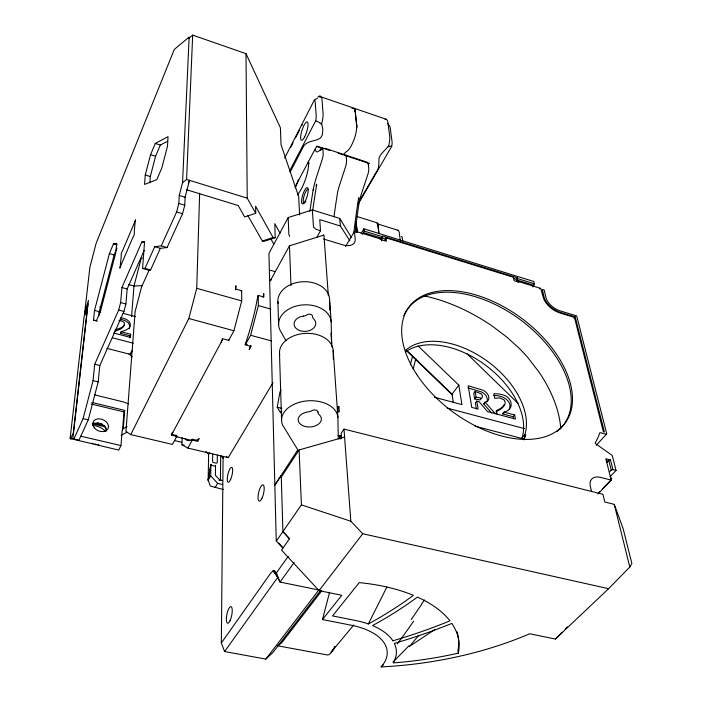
<?xml version="1.0" encoding="UTF-8"?>
<svg xmlns="http://www.w3.org/2000/svg" width="702" height="702" viewBox="0 0 702 702"><rect width="100%" height="100%" fill="white"/><g stroke="black" fill="none" stroke-linecap="round" stroke-linejoin="round"><path stroke-width="1.05" d="M235.565 289.882L235.969 285.714A75.386 17.497 -74.8 0 1 235.521 288.425M171.428 435.065L171.463 434.275L176.834 435.556L176.799 436.346L171.428 435.065L222.973 338.847L228.712 340.382L228.72 339.592M215.54 465.329L215.391 475.333L219.612 479.878L222.429 480.589M320.691 590.391L272.894 652.518L265.847 659.09L224.579 651.544L221.341 642.979L223.087 457.151L221.402 456.239L223.368 458.345M220.709 455.73L220.437 480.387L219.138 480.379M217.339 455.045L217.243 462.434A1.237 0.904 30 0 1 216.067 463.127L213.741 462.583A1.237 0.913 29.9 0 1 212.592 461.346L212.715 454.203M223.297 489.522L210.319 486.047L208.152 480.177L208.643 454.308L209.696 452.492M182.213 437.644L181.95 444.664L187.864 448.078L192.33 440.049L197.639 441.312L197.657 440.531L192.357 439.268A72.938 17.401 -75.5 0 1 184.723 438.434M338.241 153.211L343.278 154.879A28.756 8.415 -72.5 0 1 347.069 151.176A15.698 4.519 -72 0 0 350.254 147.56C354.203 140.707 356.941 132.792 356.686 124.816M123.929 325.798L123.912 325.245M149.219 269.937L141.576 286.855L135.144 311.486L125.948 431.414L130.774 434.599L188.838 318.515L196.727 288.329L199.658 193.225M192.33 440.049L192.357 439.268M210.697 475.868L210.916 464.417L208.152 480.177L210.697 475.868L217.629 483.353L222.604 484.485M144.182 250.395L127.159 288.978L125.895 304.001L123.947 311.46L99.807 365.523L98.183 381.888L88.259 419.857L78.966 440.163L73.885 438.987L83.099 418.638L93.041 380.616L94.726 364.233L118.673 310.047L120.63 302.58L121.955 287.548L141.874 241.918L144.568 241.497L142.585 268.506L144.998 268.383L154.703 246.709L160.363 248.341L167.085 247.525L182.546 213.724L184.766 205.221L185.109 197.253L189.531 180.353L188.303 183.064M154.703 246.709L161.285 245.849L176.623 211.96L178.852 203.44L179.229 195.472L182.555 182.774L186.592 179.449L192.673 35.1L246.007 53.677L280.388 127.703L281.037 144.7L298.666 196.542L299.605 214.987M182.555 182.774L189.154 37.039L174.298 49.412L96.156 243.234L89.9 267.164L84.635 313.118L85.319 314.926M503.878 404.712C503.448 408.625 498.868 410.082 495.954 411.872M309.898 211.425A548.718 198.947 -67.6 0 1 312.952 191.155L313.224 189.68A30.677 8.643 -72.7 0 1 316.383 177.422L322.183 159.442A6.844 1.869 -72.5 0 0 323.157 153.72L322.859 148.754L324.903 148.28L367.102 162.188L368.296 163.706L368.778 168.673A6.757 2.08 -72.2 0 1 367.866 174.342L362.021 192.041A30.274 9.6 -72.3 0 0 358.652 205.607A538.118 218.085 -66.5 0 0 355.142 231.985M149.842 182.81L150.298 176.535L155.598 156.248L160.31 145.042L167.752 141.225M145.261 174.991L144.542 184.407L156.809 179.651L161.802 167.98L167.471 146.306L168.041 136.662L155.247 143.445L150.57 154.677L145.261 174.991L150.298 176.535M70.586 438.943L73.359 432.774L87.899 303.878L84.117 316.4L70.121 438.522L118.726 450.079L120.972 445.559L122.183 430.265L123.289 428.562L124.71 410.398L91.848 402.439M122.543 430.08L123.973 411.925L124.71 410.398M129.791 337.89L130.669 334.249L121.069 331.73L120.367 333.274L129.958 335.784M131.564 316.646L133.985 286.047L141.19 258.468L142.33 257.994M130.669 334.249L130.414 337.408L113.698 333.029M106.081 431.221L106.362 428.159M98.859 315.97L99.307 311.635L114.128 254.949L116.98 248.157M481.063 398.49L480.668 399.491A3.826 2.352 37.2 0 1 479.914 399.912L474.719 398.999L473.753 393.225L475.14 391.426L481.37 393.91A2.439 1.501 37.2 0 1 481.783 394.401L482.3 395.498A6.485 3.993 37.1 0 1 482.458 396.7L482.063 397.701A3.835 2.352 37.2 0 1 481.309 398.122L476.114 397.2L475.14 391.426M93.506 320.121L94.551 310.372L109.398 253.606L113.443 243.884L116.664 243.348L115.76 252.808L100.474 311.267L96.428 320.717L93.506 320.121L97.341 321.13M281.704 410.924L280.581 412.741L277.229 407.239L279.94 391.997L281.054 390.18M208.152 480.177L210.916 464.417M106.783 348.324L128.975 354.036L130.73 353.826L131.213 351.816M358.941 197.674L358.573 199.166L358.59 197.982A534.95 215.742 -66.5 0 0 353.826 233.038M316.532 184.161L316.154 185.679L316.69 184.644A544.594 198.306 -67.5 0 0 312.715 210.433M84.635 313.118L88.452 300.395L72.929 438.127L73.885 438.987M228.712 340.382L233.924 330.747L241.716 300.921L241.681 290.742L235.96 289.127M250.465 346.025A74.842 18.901 -74.8 0 1 249.175 349.543L250.965 346.349L245.296 344.831L250.614 335.275L258.371 305.589L258.204 295.41L263.847 297.007L263.776 293.603A74.842 18.901 -74.8 0 1 263.215 297.209M362.627 234.442L364.11 231.063L363.882 228.782L533.88 281.511L534.397 283.775L532.765 286.925M381.625 240.874L382.239 235.942L517.567 277.86L516.777 280.888L516.453 279.378L517.567 277.86M341.514 438.223L341.163 433.266L344.006 429.097L602.93 494.313L604.791 502L614.25 504.361L623.148 528.65L631.879 563.601L629.791 567.049L608.59 588.697L555.396 639.039L529.72 633.774A273.499 161.855 -5.2 0 1 381.098 666.9A62.171 31.959 -3.2 0 0 351.14 625.201L322.481 619.559L329.598 592.269M410.328 364.742L412.478 356.502M413.136 369.033L415.812 358.783M277.343 645.735L327.781 655.036A21.894 7.994 -79.6 0 0 334.099 648.306L334.678 646.56M328.352 295.674L323.912 235.073L289.461 245.823L290.988 285.723M487.162 401.728L487.328 398.762L486.038 395.691A7.415 4.554 37.3 0 0 484.292 393.813L483.59 393.252A9.152 5.634 37.3 0 0 481.353 391.909L467.83 387.873M313.171 190.426L313.785 188.996L313.224 189.68M123.842 326.29L121.253 328.79L114.347 331.502M334.099 648.306L334.845 646.595M142.585 268.506L148.122 270.059L150.579 269.963L160.363 248.341M130.73 353.826L132.432 350.166M386.907 586.995L368.331 623.973A71.367 36.697 -3.2 0 0 355.115 620.401L332.537 615.926L359.231 582.625A134.442 69.279 -3.2 0 1 413.39 595.34A480.317 303.378 6.3 0 1 368.331 623.973M284.67 158.064L314.277 100.14L316.181 98.956A103.133 38.25 -46.9 0 1 317.55 98.113M290.646 147.446L293.076 142.69M295.507 137.925L299.403 130.318M289.54 171.174L315.707 120.788A10.583 2.738 -72.3 0 0 316.19 115.83L315.233 102.167A10.469 2.668 -72.2 0 0 314.277 100.14M290.163 172.06L302.571 148.192C305.458 140.575 314.408 141.725 320.059 138.338A11.407 8.494 72.6 0 0 322.411 134.231L322.841 129.326L321.692 123.692A15.848 4.168 -72.3 0 0 323.06 113.426L322.025 99.772A15.69 4.054 -72.2 0 0 319.7 96.885L319.91 97.148M295.051 186.951L313.645 151.816A28.966 7.889 -72.7 0 1 317.067 146.244L330.177 150.561M241.277 291.497L241.681 290.742M351.316 237.285L339.742 218.454L312.346 209.933L288.162 217.532L268.927 253.422L276.255 540.988L282.871 548.148M176.799 436.346L172.42 444.427L130.774 434.599M258.204 295.41L257.792 296.156A76.079 18.901 -74.8 0 1 245.296 344.041L245.296 344.831M289.461 245.823L270.252 280.879L271.428 279.563M509.196 409.266C512.241 403.545 506.16 397.788 500.877 396.525A20.498 12.548 38.1 0 0 497.727 395.744L493.752 395.401M197.639 441.312L199.175 438.575A71.744 17.401 -75.5 0 1 196.525 440.268M316.786 237.337L320.507 230.756L319.761 219.638L340.365 226L349.842 240.751M302.053 125.21L302.308 124.772M359.152 201.553L376.158 172.28C379.712 168.041 378.536 162.715 379.106 157.924A11.127 3.65 -47.8 0 1 381.361 153.87L388.557 146.156A15.549 4.861 -71.7 0 0 389.68 136.004L387.864 122.332A15.4 4.739 -71.5 0 0 385.056 119.322M358.134 204.106L391.707 146.341A10.354 3.273 -71.6 0 0 392.023 141.444L390.198 127.764A10.249 3.194 -71.5 0 0 389.162 125.737M345.551 246.516L354.466 231.414L357.099 232.23A2.343 0.737 -73 0 0 356.168 232.055M361.223 233.231L363.882 228.782M187.864 448.078L228.255 457.616L272.973 382.687M215.049 487.644L217.629 483.353M128.975 328.782L129.159 328.466A8.889 6.046 23.8 0 0 129.677 326.763C129.94 322.999 126.062 320.805 122.938 319.919A16.839 11.522 23.9 0 0 120.06 319.217M385.038 240.207L385.951 237.829L513.416 277.281L514.145 280.695L518.945 282.178A2.238 0.983 -71.8 0 0 517.725 281.906M274.851 485.196L297.797 449.833L283.906 427.237A28.203 18.401 -2.9 0 1 304.633 401.175A28.203 18.401 -2.9 0 1 337.908 419.147L338.32 438.925M281.291 477.114L299.096 449.938L344.594 437.039M337.829 408.362L338.934 406.704L337.706 406.388L338.074 411.916M274.754 485.064L281.239 475.421L282.906 531.677L289.522 538.785M339.873 437.267L341.005 435.609A2.747 1.764 -4 0 0 338.899 435.652M276.325 541.093L301.421 504.87L299.096 449.938M332.774 649.815L331.063 652.272L353.782 624.938M221.341 642.979L270.875 572.893L272.938 570.963L274.833 571.103L276.386 572.937L280.037 582.063L319.989 590.25M276.386 572.937L288.18 556.37M224.579 651.544L276.421 579.22A9.135 2.94 -78.5 0 1 278.343 577.851M294.156 562.513L280.037 582.063L273.938 570.744L276.816 575.131M453.36 402.799L452.044 394.155L458.827 385.144L418.041 345.91M265.847 659.09L318.883 589.943M282.906 531.563L289.522 538.671L281.555 550.14L319.059 590.636L362.732 533.748L608.59 588.697M321.709 590.882L281.572 642.962L277.895 645.77M474.719 398.999L476.114 397.2M513.601 418.778L513.206 416.725L502.65 413.89L504.08 412.127L514.654 414.961L515.443 419.068L487.486 411.591L479.071 401.702L476.772 401.088L475.368 402.878L476.377 408.88M491.619 412.969L483.687 403.922L485.091 402.132C489.487 401.974 489.706 396.551 487.434 393.901A7.432 4.554 37.2 0 0 485.687 392.023L484.985 391.47A9.17 5.625 37.3 0 0 482.748 390.119L468.19 385.793L471.753 407.379L478.123 409.082L476.772 401.088M322.481 619.559L341.76 595.278L319.059 590.636M418.796 635.31L409.389 646.507L434.977 629.404M574.008 318.366L575.192 316.9L560.529 312.451A16.102 8.749 36.6 0 1 544.068 297.016L542.286 289.382L544.173 289.961L545.972 297.595A13.882 7.538 36.6 0 0 560.152 310.889L576.684 315.909L606.651 433.503A1.228 0.711 40.4 0 1 605.87 434.152L600.552 432.713A1.228 0.711 40.4 0 0 599.762 432.985A132.643 79.273 36.6 0 1 595.322 442.585A1.246 0.728 40.6 0 0 595.989 444.006L611.653 455.01A1.246 0.728 41.1 0 1 612.372 455.967L616.058 470.419L610.108 476.667M513.206 416.725L514.654 414.961M523.736 439.057L522.06 437.881L524.877 434.538A74.158 46.157 36.8 0 0 485.758 360.047A74.158 46.157 36.8 0 0 405.405 350.465M524.877 434.538L525.71 435.117L525.263 435.644A75.123 46.797 36.9 0 1 524.052 438.873M596.349 445.208L606.589 433.994M323.017 235.644L323.71 235.073M607.318 462.013L608.792 460.433L610.503 459.977L612.943 469.603L616.058 470.419M609.722 471.639L611.214 470.059L612.943 469.603M598.56 492.971L600.061 491.4M602.307 489.048L611.293 479.642A2.536 1.483 -11.9 0 0 610.582 477.658M597.902 494.032L611.196 480.115L605.852 458.757L610.503 459.977M555.396 639.039L562.118 632.204M565.101 629.168L567.339 626.895M381.098 666.9L383.301 664.829M188.592 38.478L192.673 35.1M352.044 108.556L354.185 108.362L355.256 111.153M121.165 435.284L126.992 432.23M123.289 428.562L127.062 426.597M503.861 413.302L502.65 413.89M504.08 412.127C515.531 409.38 511.863 396.533 502.29 394.752A20.525 12.539 38.1 0 0 499.131 393.971L493.883 393.69L494.734 398.332L499.815 397.955L503.764 399.736A3.334 2.027 37.8 0 1 504.519 400.605C507.52 405.844 499.921 408.661 496.384 410.591L497.025 414.145M280.089 233.266L274.798 223.666L275.228 237.697L273.078 237.495L255.616 206.283L255.721 213.268L244.7 216.953L238.153 205.519L186.478 189.707M247.876 215.619L262.346 241.023L273.078 237.495M275.228 237.697L264.557 241.207L262.346 241.023M115.04 329.958C118.138 328.457 125.386 327.781 124.359 322.929A2.738 1.86 23.9 0 0 123.833 322.244L121.674 321.051A6.897 4.695 23.8 0 0 120.428 320.753L118.84 320.63M121.156 333.029L120.367 333.274M121.069 331.73L125.123 330.352A25.491 17.225 23.3 0 0 126.922 329.51L128.922 328.124A10.381 7.046 23.8 0 0 129.677 327.237L129.861 326.93A8.898 6.046 23.9 0 0 130.37 325.219C130.642 321.463 126.755 319.27 123.631 318.375A16.866 11.522 23.9 0 0 120.744 317.673M483.687 403.922L484.634 403.703M142.681 285.556L133.985 286.047L128.799 284.617M322.859 148.754L320.779 148.842A16.708 4.493 -72.3 0 1 315.295 149.21M344.524 155.317L346.13 155.274L346.542 160.486A7.854 2.281 -72.3 0 1 345.454 167.058L339.628 184.907A29.396 8.801 -72.5 0 0 337.767 191.356A539.566 207.143 -67 0 0 333.994 216.813M368.269 163.382L369.112 163.382A28.536 8.915 -72.3 0 0 368.199 164.558M70.121 438.522L72.122 438.671M391.707 146.341L390.654 146.227A106.765 34.837 -46.4 0 0 389.47 146.139M269.98 270.27L275.166 271.551M307.748 162.61L308.547 162.767A7.055 3.896 29.1 0 0 309.345 163.224M97.947 444.656L98.877 444.849M80.712 436.196L120.972 445.559M83.099 418.638L88.259 419.857M174.333 440.505L181.757 442.269M97.271 422.911L102.123 424.061M93.62 423.06L104.475 425.631M181.95 444.664L184.038 445.156M92.164 423.727L105.502 426.886M175.43 436.53L189.917 439.987M219.612 479.878L222.516 480.572M91.146 403.992L123.973 411.925M94.665 394.893L123.42 401.921L128.501 403.904M93.041 380.616L98.183 381.888M338.118 435.407L339.786 435.828L340.014 439.004M94.726 364.233L99.807 365.523M277.229 407.239L281.862 408.406M611.196 480.115L600.675 477.413A16.146 9.688 42 0 0 590.356 486.468L591.584 491.698M112.478 337.802L133.336 343.234M92.032 443.243L93.033 443.497M475.008 426.158L522.683 438.671A17.866 11.065 39.7 0 1 524.271 439.154M94.551 310.372L99.307 311.635M98.71 312.039L100.746 312.583M447.227 408.108L524.508 428.632M118.673 310.047L123.947 311.46M245.296 344.041L247.183 344.542M99.754 307.055L101.729 307.581M123.201 313.329L135.381 316.593M434.441 397.262L461.907 404.615L458.827 385.144M188.838 318.515L233.924 330.747M250.614 335.275L271.376 340.9M120.63 302.58L125.895 304.001M121.955 287.548L127.159 288.978M196.727 288.329L241.716 300.921M258.371 305.589L270.796 309.064M109.398 253.606L114.128 254.949M144.998 268.383L150.579 269.963M113.443 243.884L117.252 244.972M161.285 245.849L167.085 247.525M141.874 241.918L144.559 242.69M176.623 211.96L182.546 213.724M178.852 203.44L184.766 205.221M323.736 239.066L342.69 244.831A14.716 8.591 30.7 0 0 355.194 239.128L354.466 231.414M179.229 195.472L185.109 197.253M320.507 230.756L315.891 229.203L313.478 227.079L312.346 209.933M364.11 231.063L382.327 236.706M517.725 278.615L534.397 283.775M381.247 237.566L384.45 238.557M513.311 278.404L516.453 279.378M363.697 232.652L381.914 238.276M517.33 280.133L534.003 285.284M384.95 239.452L385.767 239.698M356.853 231.66L380.905 239.084M518.576 281.59L540.479 288.346M186.592 179.449L247.227 198.157L255.721 213.268M356.651 216.418L377.799 223.043L379.036 233.906M376.86 223.692L398.095 230.326M150.57 154.677L155.598 156.248M155.247 143.445L160.31 145.042M344.313 155.212L369.112 163.382M316.312 146.279L322.358 148.271M301.421 504.87L350.825 521.235L362.732 533.748M320.691 96.771L386.197 119.27M315.707 120.788L317.804 121.736A107.845 78.835 68.1 0 1 320.077 122.841M226.36 456.598L228.255 457.616M128.975 354.036L132.301 356.879M406.511 350.166L452.044 394.155M406.072 350.289L452.299 394.954M466.935 353.703L518.041 403.404M205.949 451.404L208.643 454.308M278.703 543.05L282.792 547.463M485.091 402.132L495.208 413.653M272.938 570.963L277.667 576.947M289.715 236.39L288.855 234.301L288.162 217.532M387.636 123.42L388.101 124.193M388.539 124.938L388.961 125.676M286.012 340.742L280.8 331.537A26.325 18.647 -2.8 0 1 300.052 305.247A26.325 18.647 -2.8 0 1 331.186 323.596L331.686 343.664M270.665 238.575L273.868 244.278M575.192 316.9L604.387 432.037L603.369 431.765L574.447 317.392L560.249 313.083A16.664 9.056 36.6 0 1 543.208 297.113L540.865 288.943A2.22 1.018 -71.6 0 0 539.373 288.917M608.792 460.433L611.214 470.059M614.25 504.361L629.791 567.049M458.309 653.141A134.442 69.279 -3.2 0 0 451.834 623.402A483.801 322.358 1.4 0 1 394.331 643.374A71.367 36.697 -3.2 0 1 393.278 662.899A265.821 157.204 -5.2 0 0 458.309 653.141L457.932 650.306A134.214 69.384 -3.2 0 0 458.143 636.381M402.737 241.014L402.307 237.776A4.879 1.702 -72.6 0 0 401.386 236.521M400.263 240.277L399.28 232.722A9.775 3.37 -72.6 0 0 397.437 230.221M385.951 237.829L386.354 241.26L381.168 239.663A2.325 0.781 -72.8 0 0 380.194 239.47M377.974 226.07L378.834 233.634M355.186 110.662L356.73 125.368M354.993 109.784L356.756 126.579M354.87 109.407L355.089 111.504M356.519 125.14L356.739 127.237M356.476 125.834L356.695 127.931M356.274 222.631L357.213 232.423M356.125 222.323L357.064 232.081M355.879 221.832L356.818 231.59M339.742 218.454L340.365 226M344.006 429.097L350.825 521.235M338.934 406.704L339.294 411.776A2.703 1.773 -4 0 0 337.232 411.82M341.005 435.609L341.233 438.785M331.177 321.849L329.554 298.789A25.869 18.673 -2.8 0 0 301.342 281.835A25.869 18.673 -2.8 0 0 278.097 303.448M333.178 350.316L337.899 417.418M330.958 333.196L331.914 346.963M308.45 161.232L308.547 163.118A17.217 4.563 -72.9 0 1 306.169 177.176A21.455 5.669 -72.9 0 1 299.078 192.559A19.393 5.239 -73.2 0 0 297.525 194.972M277.895 301.702L278.615 324.824M279.501 353.36L281.59 420.63M329.598 301.597L329.817 310.065M333.362 359.433L333.187 352.062A26.887 18.594 -2.9 0 0 305.159 333.406A26.887 18.594 -2.9 0 0 279.712 355.089M250.956 345.56L250.965 346.349M246.007 53.677L247.227 198.157M409.055 645.656A626.263 329.993 -57.7 0 1 392.988 662.012M413.61 621.165A2249.006 1671.234 31.3 0 1 397.429 643.874M457.002 631.774A134.214 69.384 -3.2 0 1 457.45 633.301M457.651 634.073A134.214 69.384 -3.2 0 1 457.994 635.608M424.412 599.929A1964.968 1513.012 30.9 0 1 421.551 604.194M421.665 604.273A2063.985 1571.594 31.1 0 1 411.17 619.568M403.834 315.751A97.13 58.117 36.6 0 1 521.788 320.832A97.13 58.117 36.6 0 1 556.783 431.616M606.212 460.196A2.51 1.492 -12.1 0 1 606.932 462.188M405.58 351.904A73.938 46.209 36.9 0 1 485.319 365.022A73.938 46.209 36.9 0 1 522.06 437.881M525.71 435.117A75.158 46.788 36.8 0 1 523.771 439.882M560.81 428.878A131.958 82.353 36.2 0 0 538.969 372.016L528.018 357.766A111.065 68.533 36.5 0 0 519.682 348.78L507.019 337.258L492.734 326.43A134.319 84.003 36.5 0 0 483.52 320.41A136.574 85.53 36.5 0 0 433.924 298.271A137.82 86.346 36.5 0 0 424.069 295.875M304.887 202.72A7.231 1.974 -73 0 1 303.975 196.235A7.231 1.974 -73 0 1 308.529 189.549M305.853 201.518A7.231 1.974 -73 0 1 305.519 202M388.127 146.7A124.789 40.137 -45.4 0 1 389.031 146.683M317.918 96.981A119.919 45.2 -47.1 0 1 320.103 95.726M322.385 147.999A14.224 3.843 -72.3 0 1 321.376 149.342M321.06 149.701A14.224 3.843 -72.3 0 1 320.744 150.017M320.437 150.281A14.224 3.843 -72.3 0 1 320.138 150.509M320.007 123.306A125.676 90.672 66.5 0 1 321.613 124.157M377.378 224.149A9.837 3.229 -72.8 0 1 377.887 225.474M211.048 464.759A1.228 0.913 29.8 0 0 212.048 465.479L214.364 466.023A1.228 0.904 30 0 0 215.461 465.637M96.025 444.234A10.82 0.895 13.9 0 1 95.033 443.997M92.339 424.657A8.117 6.02 23.3 0 1 100.93 423.929A8.117 6.02 23.3 0 1 106.441 430.607M92.989 425.482A15.119 11.293 23.1 0 1 105.291 430.993M222.516 338.531A75.386 17.497 -74.8 0 1 221.244 342.085M172.911 432.292A72.245 16.093 -75.4 0 1 171.63 433.301M298.359 179.633A16.014 4.177 -73 0 1 295.323 187.794M135.574 219.972L135.486 220.63A10.732 1.72 -74.5 0 0 134.872 224.649L134.336 231.081A10.784 1.737 -74.5 0 0 134.433 233.468L133.792 235.933A10.767 1.737 -74.7 0 0 132.371 238.61L121.832 263.189A10.556 1.676 -74.9 0 0 120.34 267.304L119.884 268.19L119.928 267.322A10.39 1.623 -74.9 0 0 120.56 263.285L121.148 256.853A10.337 1.606 -74.9 0 0 121.095 254.466L121.718 252.079A10.346 1.606 -74.7 0 0 123.061 249.535L133.503 224.973A10.556 1.658 -74.5 0 0 135.038 220.744L135.574 219.972M392.883 640.803A71.367 36.697 -3.2 0 0 372.499 625.579A487.679 308.318 6.4 0 0 417.453 597.095A134.442 69.279 -3.2 0 1 449.956 620.831A476.43 317.111 1.4 0 1 392.883 640.803M416.611 374.245A97.253 58.073 36.6 0 0 564.127 424.333A97.253 58.073 36.6 0 0 480.519 296.455A97.253 58.073 36.6 0 0 416.611 374.245M303.431 316.119A6.651 4.756 -2.7 0 0 306.985 314.838A3.308 2.36 -3.1 0 1 310.521 314.329A3.308 2.36 -3.1 0 1 312.522 316.391A6.616 4.712 -3.5 0 0 313.75 319.015A10.855 7.687 -2.8 0 1 309.731 330.484A10.855 7.687 -2.8 0 1 294.55 326.219A10.855 7.687 -2.8 0 1 303.431 316.119M317.945 412.135A7.09 4.651 -3.5 0 0 319.252 414.715A11.636 7.59 -2.9 0 1 314.891 426.053A11.636 7.59 -2.9 0 1 298.648 421.92A11.636 7.59 -2.9 0 1 308.204 411.907A7.125 4.703 -2.8 0 0 312.021 410.626A3.545 2.325 -3.1 0 1 315.812 410.1A3.545 2.325 -3.1 0 1 317.945 412.135M305.247 201.062A8.521 2.317 -73.1 0 0 307.564 187.741A8.521 2.317 -73.1 0 0 301.834 198.561A8.521 2.317 -73.1 0 0 305.247 201.062M304.633 136.864A9.617 2.457 -72.5 0 0 307.379 122.008A9.617 2.457 -72.5 0 0 300.947 134.433A9.617 2.457 -72.5 0 0 304.633 136.864M230.037 620.735A8.503 2.475 -78.6 0 0 231.388 606.835A8.503 2.475 -78.6 0 0 226.448 617.225A8.503 2.475 -78.6 0 0 230.037 620.735M230.633 479.405A7.661 2.097 -76.7 0 0 231.871 467.392A7.661 2.097 -76.7 0 0 227.343 477.571A7.661 2.097 -76.7 0 0 230.633 479.405M262.039 498.139A8.38 2.51 -77 0 0 263.215 484.906A8.38 2.51 -77 0 0 258.108 495.937A8.38 2.51 -77 0 0 262.039 498.139M94.279 427.764A8.152 6.02 23.4 0 0 107.801 429.036A8.152 6.02 23.4 0 0 99.798 418.857A8.152 6.02 23.4 0 0 94.279 427.764"/></g></svg>
